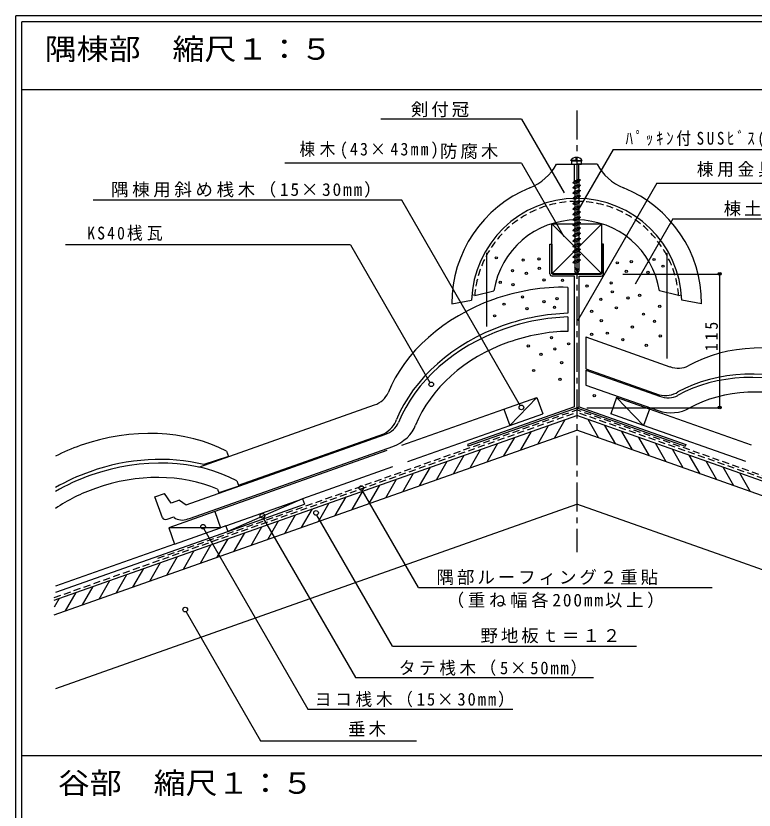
# Model space of a CAD drawing. Units: millimetres, scale not verified. Extents: x -2052 to 1987, y -1380 to 1404.
# Drawn here: x -3 to 632, y 721 to 1404 of the extents above; entities that cross this region are included whole.
import ezdxf
from ezdxf.enums import TextEntityAlignment as Align

# ---------------------------------------------------------------- set-up
doc = ezdxf.new("R2010")
doc.units = ezdxf.units.MM
doc.header["$LTSCALE"] = 5
doc.header["$PDMODE"] = 32
doc.header["$PDSIZE"] = 2.5
doc.linetypes.add('CHAIN1', pattern=[8, 5, -1, 1, -1])
doc.linetypes.add('DASHED1', pattern=[1.8, 1.2, -0.6])
for name, color, linetype in [('A-0_ﾚｲﾔ-160', 7, 'Continuous'), ('A-1_ﾚｲﾔ-161', 3, 'Continuous'), ('A-2_ﾚｲﾔ-162', 4, 'Continuous'), ('A-5_ﾚｲﾔ-165', 7, 'Continuous'), ('A-7_ﾚｲﾔ-167', 2, 'Continuous'), ('A-B_ﾚｲﾔ-171', 3, 'Continuous'), ('A-C_ﾚｲﾔ-172', 3, 'Continuous'), ('A-D_ﾚｲﾔ-173', 3, 'DASHED1')]:
    doc.layers.add(name, color=color, linetype=linetype)
doc.styles.add('ＭＳ ゴシック', font='')
doc.styles.get('ＭＳ ゴシック').set_extended_font_data('MS Gothic')

msp = doc.modelspace()

# ---------------------------------------------------------------- linework, layer by layer
at = {"layer": 'A-0_ﾚｲﾔ-160'}
for p in [(1986.977, 1404.417), (-3.023, 54.418)]:
    msp.add_line(p, (-3.023, 1404.417), dxfattribs=at)
at = {"layer": 'A-0_ﾚｲﾔ-160', "color": 2}
for p in [(1981.977, 1399.418), (1.978, 59.418)]:
    msp.add_line(p, (1.978, 1399.418), dxfattribs=at)
at = {"layer": 'A-0_ﾚｲﾔ-160', "color": 4}
for p, q in [((1981.977, 1340.699), (1.978, 1340.699)), ((1981.977, 768.097), (1.978, 768.097))]:
    msp.add_line(p, q, dxfattribs=at)
at = {"layer": 'A-0_ﾚｲﾔ-160', "linetype": 'CHAIN1'}
msp.add_line((479.484, 1323.148), (479.484, 943.162), dxfattribs=at)
at = {"layer": 'A-1_ﾚｲﾔ-161'}
for p, q in [((461.984, 1276.887), (479.484, 1276.887)), ((496.984, 1276.887), (479.484, 1276.887)), ((391.763, 1163.887), (389.317, 1164.652)), ((391.763, 1163.887), (408.329, 1167.886)), ((567.205, 1163.887), (550.638, 1167.886)), ((567.205, 1163.887), (569.65, 1164.652)), ((371.984, 1156.887), (389.034, 1159.886)), ((586.984, 1156.887), (569.934, 1159.886)), ((471.965, 1145.478), (471.965, 1133.086)), ((487.417, 1099.622), (550.623, 1077.275)), ((187.16, 1004.488), (188.786, 999.89)), ((170.387, 997.417), (171.506, 994.252)), ((188.786, 999.89), (171.506, 994.252)), ((116.436, 990.767), (124.708, 993.691)), ((123.006, 972.846), (116.436, 990.767)), ((130.715, 985.471), (124.708, 993.691)), ((137.885, 988.006), (130.715, 985.471)), ((127.193, 971.53), (132.736, 973.489)), ((133.292, 973.037), (132.736, 973.489))]:
    msp.add_line(p, q, dxfattribs=at)
for points in [[(487.417, 1099.622), (487.417, 1086.927), (549.547, 1064.96)], [(137.885, 988.006), (143.389, 983.839), (314.45, 1044.321)], [(145.021, 971.721), (145.133, 971.76), (147.339, 972.54), (321.353, 1034.066)]]:
    msp.add_lwpolyline(points, dxfattribs=at)
for centre, radius, start, end in [((422.407, 1298.302), 45, 291.97964, 331.58153), ((536.56, 1298.302), 45, 208.41847, 248.02036), ((479.484, 1156.887), 107.5, 111.97966, 180), ((479.484, 1156.887), 107.5, 0, 68.02034), ((479.484, 1156.887), 90.5, 90, 178.10033), ((479.484, 1156.887), 90.5, 1.89967, 90), ((479.484, 1156.887), 72, 90, 171.21207), ((479.484, 1156.887), 72, 8.78793, 90)]:
    msp.add_arc(centre, radius, start, end, dxfattribs=at)
for centre, major_axis, ratio, start_param, end_param in [((452.705, 1033.5), (133.979, 47.371), 0.7579, 1.1696777, 1.5707963), ((450.849, 1038.751), (127.052, 44.922), 0.7579, 1.5707963, 2.5537643), ((453.768, 1030.493), (121.211, 42.856), 0.7692, 1.1598828, 1.5707963), ((451.435, 1037.093), (112.625, 39.821), 0.7692, 1.5707955, 2.54912), ((653.208, 987.208), (127.052, -44.921), 0.7579, 1.5707963, 2.5537643), ((652.622, 985.55), (112.625, -39.82), 0.7692, 1.5707955, 2.54912), ((555.057, 1089.813), (16.542, -5.849), 0.7579, 4.712389, 5.6953569), ((556.193, 1087.747), (29.075, -10.28), 0.7692, 4.75555, 5.7084235), ((310.017, 1056.859), (16.542, 5.849), 0.7579, 4.712389, 5.6953569), ((312.198, 1055.967), (29.075, 10.28), 0.7692, 4.75555, 5.7084235), ((97.268, 907.828), (133.979, 47.371), 0.7579, 0.6039021, 1.5707963), ((95.412, 913.079), (127.052, 44.922), 0.7579, 1.5707963, 1.8205646), ((98.331, 904.822), (121.211, 42.856), 0.7692, 0.6943228, 1.5707963), ((95.998, 911.421), (112.625, 39.821), 0.7692, 1.5707955, 1.8957113), ((126.307, 974.038), (3.308, 1.17), 0.7579, 3.1503193, 4.712389), ((142.066, 980.08), (11.028, 3.899), 0.7579, 3.5740003, 4.712389)]:
    msp.add_ellipse(centre, major_axis=major_axis, ratio=ratio, start_param=start_param, end_param=end_param, dxfattribs=at)
at = {"layer": 'A-1_ﾚｲﾔ-161', "color": 7}
for p in [(602.569, 1182.605), (602.569, 1067.605)]:
    msp.add_point(p, dxfattribs=at)
at = {"layer": 'A-2_ﾚｲﾔ-162'}
for p, q in [((471.965, 1170.952), (471.965, 1148.6)), ((487.417, 1128.26), (559.623, 1102.73)), ((416.935, 1066.263), (445.219, 1076.263)), ((445.219, 1076.263), (421.935, 1052.121)), ((445.219, 1076.263), (450.219, 1062.121)), ((513.749, 1076.263), (508.749, 1062.121)), ((542.033, 1066.263), (513.749, 1076.263)), ((513.749, 1076.263), (537.033, 1052.121)), ((154.452, 1016.389), (305.45, 1069.776)), ((416.935, 1066.262), (421.935, 1052.121)), ((542.033, 1066.262), (537.033, 1052.121)), ((29.987, 901.937), (479.484, 1060.799)), ((421.935, 1052.121), (450.219, 1062.121)), ((928.982, 901.937), (479.484, 1060.799)), ((537.033, 1052.121), (508.749, 1062.121)), ((29.987, 889.209), (479.484, 1048.071)), ((928.982, 889.209), (479.484, 1048.071)), ((188.432, 1000.891), (313.428, 1045.086)), ((31.382, 826.065), (479.484, 984.435)), ((177.546, 965.713), (243.587, 988.921)), ((243.587, 988.921), (179.213, 961)), ((179.213, 961), (245.209, 984.333)), ((243.587, 988.921), (245.209, 984.333)), ((609.409, 938.516), (479.484, 984.435)), ((168.034, 978.259), (128.435, 964.26)), ((133.436, 950.117), (173.034, 964.118)), ((177.591, 965.587), (179.213, 960.999)), ((929.284, 825.465), (609.409, 938.516))]:
    msp.add_line(p, q, dxfattribs=at)
for points in [[(487.417, 1128.26), (487.417, 1100.747), (550.31, 1078.51)], [(178.16, 1029.943), (179.786, 1025.346), (158.797, 1018.497)], [(168.034, 978.259), (173.034, 964.118), (128.435, 964.26), (133.436, 950.117)]]:
    msp.add_lwpolyline(points, dxfattribs=at)
for centre, major_axis, ratio, start_param, end_param in [((443.705, 1058.956), (133.979, 47.371), 0.7579, 1.1038044, 1.5707963), ((441.849, 1064.206), (127.052, 44.922), 0.7579, 1.5707963, 2.5537643), ((452.393, 1035.687), (135.091, 47.764), 0.7579, 1.1685796, 1.5707963), ((450.781, 1040.247), (129.077, 45.637), 0.7579, 1.5707963, 2.5462984), ((662.209, 1012.663), (127.052, -44.921), 0.7579, 1.5707963, 2.5537643), ((564.057, 1115.269), (16.542, -5.849), 0.7579, 4.712389, 5.6953569), ((654.097, 988.413), (129.077, -45.637), 0.7579, 1.5707963, 2.5462984), ((301.017, 1082.315), (16.542, 5.849), 0.7579, 4.712389, 5.6953569), ((552.298, 1094.391), (19.432, -6.87), 0.7692, 4.879023, 5.76907), ((304.993, 1058.686), (19.432, 6.87), 0.7692, 4.879023, 5.76907), ((88.268, 933.284), (133.979, 47.371), 0.7579, 0.6039021, 1.5707963), ((86.411, 938.534), (127.052, 44.922), 0.7579, 1.5707963, 1.743673), ((96.957, 910.016), (135.091, 47.764), 0.7579, 0.8509471, 1.5707963), ((95.345, 914.575), (129.077, 45.637), 0.7579, 1.5707963, 1.8112092)]:
    msp.add_ellipse(centre, major_axis=major_axis, ratio=ratio, start_param=start_param, end_param=end_param, dxfattribs=at)
at = {"layer": 'A-5_ﾚｲﾔ-165'}
for p, q in [((432.016, 1315.68), (310.883, 1315.68)), ((432.016, 1315.68), (468.623, 1252.275)), ((510.876, 1289.571), (480.55, 1237.047)), ((510.876, 1289.571), (724.131, 1289.571)), ((431.902, 1277.818), (228.417, 1277.818)), ((431.902, 1277.818), (468.282, 1214.804)), ((479.307, 1279.994), (474.289, 1279.994)), ((477.587, 1279.61), (477.587, 1279.994)), ((479.307, 1279.994), (484.324, 1279.994)), ((481.027, 1279.61), (481.027, 1279.994)), ((477.587, 1262.626), (477.587, 1276.887)), ((481.027, 1276.887), (481.027, 1263.878)), ((476.192, 1260.974), (482.778, 1263.371)), ((476.192, 1260.974), (477.764, 1262.691)), ((476.192, 1260.974), (477.764, 1260.402)), ((476.192, 1256.398), (482.778, 1258.795)), ((476.192, 1256.398), (477.764, 1258.114)), ((477.764, 1260.402), (481.204, 1261.655)), ((477.764, 1260.403), (477.764, 1258.114)), ((477.764, 1255.826), (481.204, 1257.078)), ((548.528, 1260.582), (480.203, 1142.24)), ((481.204, 1261.655), (482.778, 1263.371)), ((481.204, 1261.655), (481.204, 1259.366)), ((481.204, 1257.078), (482.778, 1258.795)), ((481.204, 1257.078), (481.204, 1254.79)), ((548.528, 1260.582), (794.298, 1260.582)), ((476.192, 1256.398), (477.764, 1255.826)), ((476.192, 1251.822), (482.778, 1254.218)), ((476.192, 1251.822), (477.764, 1253.538)), ((476.192, 1251.822), (477.764, 1251.25)), ((477.764, 1255.827), (477.764, 1253.538)), ((477.764, 1251.25), (481.204, 1252.502)), ((477.764, 1251.25), (477.764, 1248.962)), ((481.204, 1252.502), (482.778, 1254.218)), ((481.204, 1252.502), (481.204, 1250.214)), ((328.935, 1245.827), (63.347, 1245.827)), ((431.147, 1068.792), (328.935, 1245.827)), ((476.192, 1247.246), (482.778, 1249.642)), ((476.192, 1247.246), (477.764, 1248.962)), ((476.192, 1247.246), (477.764, 1246.673)), ((476.192, 1242.669), (482.778, 1245.066)), ((476.192, 1242.669), (477.764, 1244.385)), ((477.764, 1246.673), (481.204, 1247.926)), ((477.764, 1246.674), (477.764, 1244.385)), ((477.764, 1242.097), (481.204, 1243.349)), ((481.204, 1247.926), (482.778, 1249.642)), ((481.204, 1247.926), (481.204, 1245.637)), ((481.204, 1243.349), (482.778, 1245.066)), ((481.204, 1243.349), (481.204, 1241.061)), ((476.192, 1242.669), (477.764, 1242.097)), ((476.192, 1238.093), (482.778, 1240.489)), ((476.192, 1238.093), (477.764, 1239.809)), ((476.192, 1238.093), (477.764, 1237.521)), ((477.764, 1242.098), (477.764, 1239.809)), ((477.764, 1237.521), (481.204, 1238.773)), ((477.764, 1237.521), (477.764, 1235.233)), ((481.204, 1238.773), (482.778, 1240.489)), ((481.204, 1238.773), (481.204, 1236.485)), ((476.192, 1233.517), (482.778, 1235.913)), ((476.192, 1233.517), (477.764, 1235.233)), ((476.192, 1233.517), (477.764, 1232.944)), ((476.192, 1228.941), (482.778, 1231.337)), ((476.192, 1228.941), (477.764, 1230.657)), ((477.764, 1232.944), (481.204, 1234.197)), ((477.764, 1232.945), (477.764, 1230.657)), ((477.764, 1230.657), (481.204, 1231.908)), ((477.764, 1228.368), (481.204, 1229.621)), ((481.204, 1234.197), (482.778, 1235.913)), ((481.204, 1229.621), (482.778, 1231.337)), ((562.308, 1229.942), (529.787, 1173.61)), ((562.308, 1229.942), (841.793, 1229.942)), ((457.985, 1182.484), (457.985, 1225.484)), ((457.985, 1225.484), (500.985, 1182.484)), ((457.985, 1225.484), (500.985, 1225.484)), ((476.192, 1228.941), (477.764, 1228.368)), ((476.192, 1224.363), (482.778, 1226.76)), ((476.192, 1224.363), (477.764, 1226.08)), ((476.192, 1224.363), (477.764, 1223.792)), ((477.764, 1228.369), (477.764, 1226.08)), ((477.764, 1226.08), (481.204, 1227.332)), ((477.764, 1223.792), (481.204, 1225.044)), ((477.764, 1223.792), (477.764, 1221.504)), ((481.204, 1225.044), (482.778, 1226.76)), ((500.984, 1182.484), (500.984, 1225.484)), ((476.192, 1219.787), (482.776, 1222.184)), ((476.192, 1219.787), (477.764, 1221.504)), ((476.192, 1219.787), (477.764, 1219.216)), ((476.192, 1215.211), (482.776, 1217.608)), ((476.192, 1215.211), (477.764, 1216.927)), ((477.764, 1219.216), (481.204, 1220.468)), ((477.764, 1214.638), (481.204, 1215.891)), ((481.204, 1220.468), (482.776, 1222.184)), ((481.204, 1215.891), (482.776, 1217.608)), ((476.192, 1215.211), (477.764, 1214.638)), ((476.192, 1210.635), (482.776, 1213.031)), ((476.192, 1210.635), (477.764, 1212.35)), ((476.192, 1210.635), (477.764, 1210.063)), ((477.764, 1210.063), (481.204, 1211.314)), ((481.204, 1211.314), (482.776, 1213.031)), ((284.758, 1207.526), (39.566, 1207.526)), ((284.758, 1207.526), (353.134, 1089.093)), ((457.985, 1208.184), (457.985, 1183.185)), ((476.192, 1206.058), (482.776, 1208.454)), ((476.192, 1206.058), (477.764, 1207.775)), ((476.192, 1206.058), (477.764, 1205.486)), ((476.192, 1201.481), (482.776, 1203.878)), ((476.192, 1201.481), (477.764, 1203.197)), ((477.764, 1205.486), (481.204, 1206.738)), ((481.204, 1206.738), (482.776, 1208.454)), ((481.204, 1202.162), (482.776, 1203.878)), ((500.984, 1208.184), (500.984, 1183.185)), ((476.19, 1196.905), (482.776, 1199.302)), ((476.19, 1196.905), (477.764, 1198.621)), ((476.19, 1196.905), (477.764, 1196.333)), ((476.192, 1201.481), (477.764, 1200.909)), ((477.764, 1200.909), (481.204, 1202.162)), ((477.764, 1196.333), (481.204, 1197.586)), ((481.204, 1197.586), (482.776, 1199.302)), ((481.204, 1197.586), (481.204, 1195.297)), ((476.19, 1192.328), (482.776, 1194.725)), ((476.19, 1192.328), (477.764, 1194.045)), ((476.19, 1192.328), (477.764, 1191.757)), ((477.764, 1191.757), (481.204, 1193.009)), ((477.764, 1191.757), (477.764, 1184.745)), ((481.204, 1195.297), (482.776, 1194.725)), ((481.204, 1193.009), (482.776, 1194.725)), ((481.204, 1193.009), (481.204, 1184.743)), ((458.985, 1182.185), (499.984, 1182.185)), ((479.484, 1181.886), (477.764, 1184.745)), ((479.484, 1181.886), (481.204, 1184.743)), ((519.174, 1182.283), (602.569, 1182.283)), ((602.569, 1067.284), (602.569, 1182.283)), ((477.484, 1180.685), (458.485, 1180.685)), ((477.484, 1068.111), (477.484, 1180.685)), ((481.484, 1180.685), (500.484, 1180.685)), ((481.484, 1067.99), (481.484, 1180.685)), ((329.071, 1035.197), (416.935, 1066.262)), ((477.484, 1068.111), (385.664, 1035.648)), ((481.484, 1067.99), (386.146, 1034.284)), ((479.484, 1067.284), (572.823, 1034.284)), ((481.484, 1068.111), (573.305, 1035.648)), ((488.23, 1067.284), (602.569, 1067.284)), ((629.898, 1035.197), (542.033, 1066.262)), ((334.07, 1021.055), (421.935, 1052.121)), ((445.912, 1036.206), (455.144, 1052.196)), ((460.419, 1041.333), (469.651, 1057.324)), ((498.549, 1041.333), (489.318, 1057.324)), ((513.056, 1036.206), (503.824, 1052.196)), ((624.897, 1021.055), (537.033, 1052.121)), ((431.405, 1031.079), (440.636, 1047.069)), ((527.563, 1031.079), (518.332, 1047.069)), ((416.897, 1025.951), (426.129, 1041.942)), ((542.071, 1025.951), (532.839, 1041.942)), ((385.664, 1035.648), (386.146, 1034.284)), ((387.883, 1015.698), (397.115, 1031.687)), ((402.39, 1020.825), (411.622, 1036.815)), ((556.578, 1020.825), (547.347, 1036.815)), ((571.086, 1015.698), (561.854, 1031.687)), ((573.305, 1035.648), (572.822, 1034.284)), ((316.126, 1030.619), (168.034, 978.259)), ((373.375, 1010.571), (382.607, 1026.56)), ((585.593, 1010.571), (576.361, 1026.56)), ((358.868, 1005.443), (368.1, 1021.433)), ((600.1, 1005.443), (590.868, 1021.433)), ((321.126, 1016.478), (243.542, 989.047)), ((329.853, 995.189), (339.085, 1011.178)), ((344.36, 1000.316), (353.592, 1016.305)), ((614.608, 1000.316), (605.376, 1016.305)), ((629.115, 995.189), (619.883, 1011.178)), ((315.346, 990.062), (324.578, 1006.052)), ((300.839, 984.934), (310.071, 1000.924)), ((271.824, 974.68), (281.056, 990.67)), ((286.331, 979.807), (295.563, 995.797)), ((343.251, 912.884), (294.977, 996.497)), ((257.317, 969.553), (266.549, 985.543)), ((242.81, 964.426), (252.042, 980.415)), ((213.795, 954.171), (223.027, 970.161)), ((228.302, 959.298), (237.534, 975.288)), ((320.985, 862.423), (255.933, 975.097)), ((158.718, 963.259), (248.279, 808.135)), ((177.546, 965.713), (173.034, 964.118)), ((199.288, 949.043), (208.52, 965.034)), ((31.218, 908.673), (179.213, 960.999)), ((184.78, 943.917), (194.012, 959.907)), ((133.436, 950.117), (31.017, 913.906)), ((155.766, 933.662), (164.998, 949.652)), ((170.273, 938.789), (179.505, 954.779)), ((141.258, 928.534), (150.49, 944.525)), ((126.751, 923.408), (135.983, 939.398)), ((97.736, 913.153), (106.968, 929.143)), ((112.244, 918.281), (121.475, 934.27)), ((83.229, 908.026), (92.461, 924.016)), ((68.722, 902.899), (77.954, 918.889)), ((39.707, 892.645), (48.939, 908.635)), ((54.215, 897.772), (63.447, 913.762)), ((343.251, 912.884), (596.175, 912.884)), ((30.184, 896.151), (34.432, 903.507)), ((320.985, 862.423), (530.978, 862.423)), ((248.279, 808.135), (424.587, 808.135))]:
    msp.add_line(p, q, dxfattribs=at)
msp.add_lwpolyline([(475.012, 1279.61), (475.012, 1276.887), (483.57, 1276.887), (483.57, 1279.61)], close=True, dxfattribs=at)
for points in [[(478.806, 1282.645), (478.806, 1280.848), (479.762, 1280.848), (479.762, 1282.616)], [(477.764, 1262.691), (481.204, 1263.943), (482.778, 1263.371)], [(477.764, 1258.114), (481.204, 1259.366), (482.778, 1258.795)], [(477.764, 1253.538), (481.204, 1254.79), (482.778, 1254.218)], [(477.764, 1248.962), (481.204, 1250.214), (482.778, 1249.642)], [(477.764, 1244.385), (481.204, 1245.637), (482.778, 1245.066)], [(477.764, 1239.809), (481.204, 1241.061), (482.778, 1240.489)], [(477.764, 1235.233), (481.204, 1236.485), (482.778, 1235.913)], [(481.204, 1234.197), (481.204, 1231.908), (482.778, 1231.337)], [(481.204, 1229.621), (481.204, 1227.332), (482.778, 1226.76)], [(500.985, 1182.484), (457.985, 1182.484), (500.985, 1225.484)], [(477.765, 1222.604), (477.765, 1221.504), (481.204, 1222.757)], [(481.204, 1225.044), (481.204, 1222.757), (482.776, 1222.184)], [(477.764, 1219.216), (477.764, 1216.927), (481.204, 1218.179)], [(481.204, 1220.468), (481.204, 1218.179), (482.776, 1217.608)], [(481.204, 1215.891), (481.204, 1213.602), (482.776, 1213.031)], [(477.764, 1214.638), (477.764, 1212.35), (481.204, 1213.602)], [(477.764, 1210.063), (477.764, 1207.775), (481.204, 1209.026)], [(481.204, 1211.314), (481.204, 1209.026), (482.776, 1208.454)], [(456.484, 1182.684), (456.484, 1208.184), (457.985, 1208.184), (457.985, 1183.185)], [(456.484, 1182.684), (456.484, 1208.184), (457.985, 1208.184)], [(477.764, 1205.486), (477.764, 1203.197), (481.204, 1204.45)], [(481.204, 1206.738), (481.204, 1204.45), (482.776, 1203.878)], [(502.485, 1182.684), (502.485, 1208.184), (500.984, 1208.184), (500.984, 1183.185)], [(477.764, 1200.909), (477.764, 1198.621), (481.204, 1199.873)], [(477.764, 1196.333), (477.764, 1194.045), (481.204, 1195.297)], [(481.204, 1202.162), (481.204, 1199.873), (482.776, 1199.302)], [(209.856, 972.574), (289.123, 835.279), (493.865, 835.279)], [(143.38, 891.937), (207.434, 780.991), (341.701, 780.991)]]:
    msp.add_lwpolyline(points, dxfattribs=at)
for centre, radius in [((410.32, 1196.334), 0.97), ((433.434, 1194.458), 0.97), ((447.062, 1195.337), 0.97), ((546.109, 1194.895), 0.97), ((514.441, 1192.016), 0.97), ((526.436, 1192.976), 0.97), ((553.786, 1189.137), 0.97), ((424.235, 1185.299), 0.97), ((436.231, 1182.899), 0.97), ((447.266, 1187.218), 0.97), ((522.118, 1184.819), 0.97), ((540.831, 1183.859), 0.97), ((413.679, 1175.222), 0.97), ((451.458, 1177.313), 0.97), ((467.284, 1176.874), 0.97), ((509.163, 1174.742), 0.97), ((424.642, 1173.357), 0.97), ((488.384, 1172.038), 0.97), ((432.872, 1162.747), 0.97), ((462.62, 1161.307), 0.97), ((500.254, 1160.608), 0.97), ((510.123, 1167.065), 0.97), ((523.557, 1161.787), 0.97), ((533.634, 1164.187), 0.97), ((417.037, 1156.509), 0.97), ((451.268, 1158.621), 0.97), ((460.385, 1153.823), 0.97), ((550.907, 1154.589), 0.97), ((436.71, 1152.671), 0.97), ((492.369, 1150.271), 0.97), ((513.674, 1153.332), 0.97), ((536.993, 1147.873), 0.97), ((408.88, 1146.433), 0.97), ((500.628, 1142.37), 0.97), ((546.412, 1141.706), 0.97), ((527.396, 1136.837), 0.97), ((457.822, 1127.72), 0.97), ((492.369, 1130.599), 0.97), ((505.804, 1131.558), 0.97), ((551.387, 1129.159), 0.97), ((437.83, 1120.605), 0.97), ((472.559, 1122.363), 0.97), ((519.157, 1125.88), 0.97), ((539.392, 1121.003), 0.97), ((448.754, 1113.313), 0.97), ((460.69, 1117.968), 0.97), ((466.459, 1106.128), 0.97), ((442.468, 1099.411), 0.97), ((354.386, 1087.532), 2), ((465.019, 1091.733), 0.97), ((494.644, 1077.809), 0.97), ((431.927, 1067.711), 2), ((294.25, 998.361), 2), ((255.208, 976.96), 2), ((209.13, 974.438), 2), ((157.993, 965.122), 2), ((142.654, 893.801), 2)]:
    msp.add_circle(centre, radius, dxfattribs=at)
for centre, radius, start, end in [((479.307, 1276.66), 6.023, 33.59941, 146.40073), ((458.485, 1182.684), 2, 180, 270), ((458.485, 1182.684), 2, 180, 270), ((458.985, 1183.185), 1, 180, 270), ((458.985, 1183.185), 1, 180, 270), ((473.765, 1183.853), 6.047, 341.0211, 47.17526), ((482.132, 1184.916), 2.308, 120.37192, 183.02666), ((499.984, 1183.185), 1, 270, 0), ((499.984, 1183.185), 1, 270, 0), ((500.484, 1182.684), 2, 270, 0), ((500.484, 1182.684), 2, 270, 0)]:
    msp.add_arc(centre, radius, start, end, dxfattribs=at)
at = {"layer": 'A-5_ﾚｲﾔ-165', "color": 4, "linetype": 'DASHED1'}
for start, end in [(90, 175.43756), (4.56244, 90)]:
    msp.add_arc((479.484, 1156.887), 88, start, end, dxfattribs=at)
at = {"layer": 'A-7_ﾚｲﾔ-167'}
for p, q in [((401.868, 1200.56), (401.868, 1137.211)), ((557.099, 1200.56), (557.099, 1109.69))]:
    msp.add_line(p, q, dxfattribs=at)
at = {"layer": 'A-D_ﾚｲﾔ-173', "color": 6}
for p, q in [((29.987, 904.139), (479.484, 1063.449)), ((119.244, 937.895), (479.484, 1065.571)), ((839.724, 937.895), (479.484, 1065.571)), ((928.982, 904.139), (479.484, 1063.449))]:
    msp.add_line(p, q, dxfattribs=at)

# ---------------------------------------------------------------- texts
at = {"layer": 'A-1_ﾚｲﾔ-161', "insert": (361.913, 1281.363), "char_height": 11, "attachment_point": 7, "style": 'ＭＳ ゴシック'}
msp.add_mtext('\\T1.17;防腐木', dxfattribs=at)
at = {"layer": 'A-1_ﾚｲﾔ-161', "insert": (601.07, 1116.128), "char_height": 11, "attachment_point": 7, "rotation": 90, "style": 'ＭＳ ゴシック'}
msp.add_mtext('\\T1.37;\\W0.9;115', dxfattribs=at)
at = {"layer": 'A-B_ﾚｲﾔ-171', "char_height": 11, "attachment_point": 7, "style": 'ＭＳ ゴシック'}
for s, insert in [('\\T1.17;剣付冠', (336.849, 1317.269)), ('\\T1.37;\\W0.85;ﾊﾟｯｷﾝ付SUSﾋﾞｽ(L=100mm)', (521.546, 1290.733)), ('\\T1.29;\\W0.9;棟木(43×43mm)', (240.901, 1281.427)), ('\\T1.23;\\W0.95;棟用金具（長さ=115mm)', (582.872, 1264.158)), ('\\T1.17;棟土：モルタル・なんばん等', (605.982, 1231.929))]:
    msp.add_mtext(s, dxfattribs=dict(at, insert=insert))
at = {"layer": 'A-C_ﾚｲﾔ-172', "color": 2, "style": 'ＭＳ ゴシック', "width": 1.1}
for s, p in [('隅棟部  縮尺１：５', (21.769, 1361.235)), ('谷部  縮尺１：５', (33.019, 729.915))]:
    msp.add_text(s, height=18.33, dxfattribs=at).set_placement(p, align=Align.BOTTOM_LEFT)
at = {"layer": 'A-C_ﾚｲﾔ-172', "char_height": 11, "attachment_point": 7, "style": 'ＭＳ ゴシック'}
for s, insert in [('\\T1.21;隅棟用斜め桟木（15×30mm）', (78.905, 1248.156)), ('\\T1.27;\\W0.9;KS40桟瓦', (58.383, 1210.942)), ('\\T1.17;野地板ｔ＝１２', (396.701, 864.747)), ('\\T1.22;\\W0.95;タテ桟木（5×50mm）', (326.521, 836.738)), ('\\T1.23;\\W0.95;ヨコ桟木（15×30mm）', (254.203, 809.79)), ('\\T1.17;垂木', (282.851, 784.402))]:
    msp.add_mtext(s, dxfattribs=dict(at, insert=insert))
at = {"layer": 'A-D_ﾚｲﾔ-173', "char_height": 11, "attachment_point": 7, "style": 'ＭＳ ゴシック'}
for s, insert in [('\\T1.17;隅部ルーフィング２重貼', (358.963, 914.949)), ('\\T1.21;（重ね幅各200mm以上）', (367.739, 895.041))]:
    msp.add_mtext(s, dxfattribs=dict(at, insert=insert))

doc.saveas('drawing.dxf')
